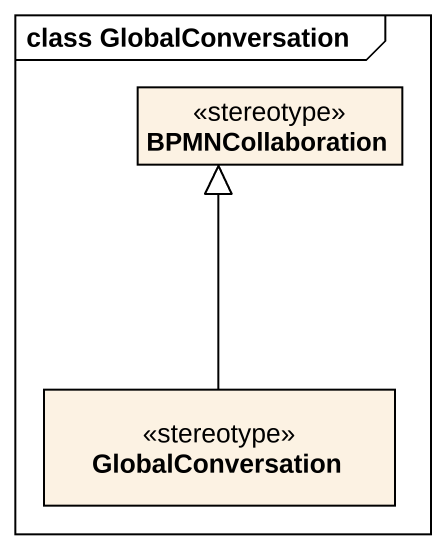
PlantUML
@startuml
mainframe class GlobalConversation
hide circle
hide empty members
class BPMNCollaboration <<stereotype>>
class GlobalConversation <<stereotype>>
GlobalConversation -up-|> BPMNCollaboration
@enduml
